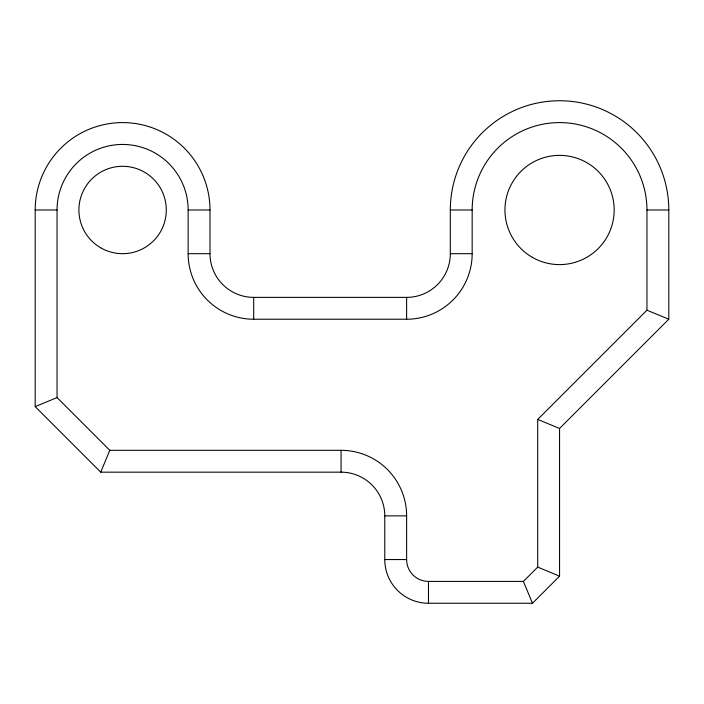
<?xml version="1.0" encoding="UTF-8"?>
<svg xmlns="http://www.w3.org/2000/svg" width="704" height="704" viewBox="0 0 704 704"><rect width="100%" height="100%" fill="white"/><g stroke="black" fill="none" stroke-linecap="round" stroke-linejoin="round"><path stroke-width="1.06" d="M100.769 472.111L109.798 450.314L341.079 450.314A65.542 65.542 0 0 1 406.622 515.865L406.622 559.557A21.85 21.85 0 0 0 428.472 581.407L428.472 603.258L532.47 603.258L559.557 576.162L559.557 428.472L668.8 319.229L668.8 209.986A109.243 109.243 0 0 0 559.557 100.742A109.243 109.243 0 0 0 450.314 209.986L450.314 253.686A43.701 43.701 0 0 1 406.622 297.378L253.686 297.378A43.701 43.701 0 0 1 209.986 253.686L209.986 209.986A87.393 87.393 0 0 0 122.593 122.593A87.393 87.393 0 0 0 35.2 209.986L35.2 406.622L100.742 472.164L341.079 472.164A43.701 43.701 0 0 1 384.771 515.865L384.771 559.557A43.701 43.701 0 0 0 428.472 603.258M428.472 581.407L523.415 581.407L537.706 567.116L537.706 419.417L646.95 310.174L646.95 209.986A87.393 87.393 0 0 0 559.557 122.593A87.393 87.393 0 0 0 472.164 209.986L472.164 253.686A65.542 65.542 0 0 1 406.622 319.229L253.686 319.229A65.542 65.542 0 0 1 188.135 253.686L188.135 209.986A65.542 65.542 0 0 0 122.593 144.443A65.542 65.542 0 0 0 57.05 209.986L35.2 209.986M35.253 406.595L57.05 397.575L109.798 450.314M188.135 209.986L209.986 209.986M450.314 209.986L472.164 209.986M646.95 209.986L668.8 209.986M188.135 253.686L209.986 253.686M450.314 253.686L472.164 253.686M384.771 515.865L406.622 515.865M384.771 559.557L406.622 559.557M646.95 310.174L668.747 319.202M537.706 419.417L559.504 428.446M537.706 567.116L559.504 576.145M523.415 581.407L532.444 603.196M406.622 297.378L406.622 319.229M341.079 450.314L341.079 472.164M253.686 297.378L253.686 319.229M57.05 209.986L57.05 397.575M532.25 257.286A54.622 54.622 0 0 0 614.178 209.986A54.622 54.622 0 0 0 532.25 162.686A54.622 54.622 0 0 0 532.25 257.286M100.742 247.826A43.701 43.701 0 0 0 166.294 209.986A43.701 43.701 0 0 0 100.742 172.146A43.701 43.701 0 0 0 100.742 247.826"/></g></svg>
